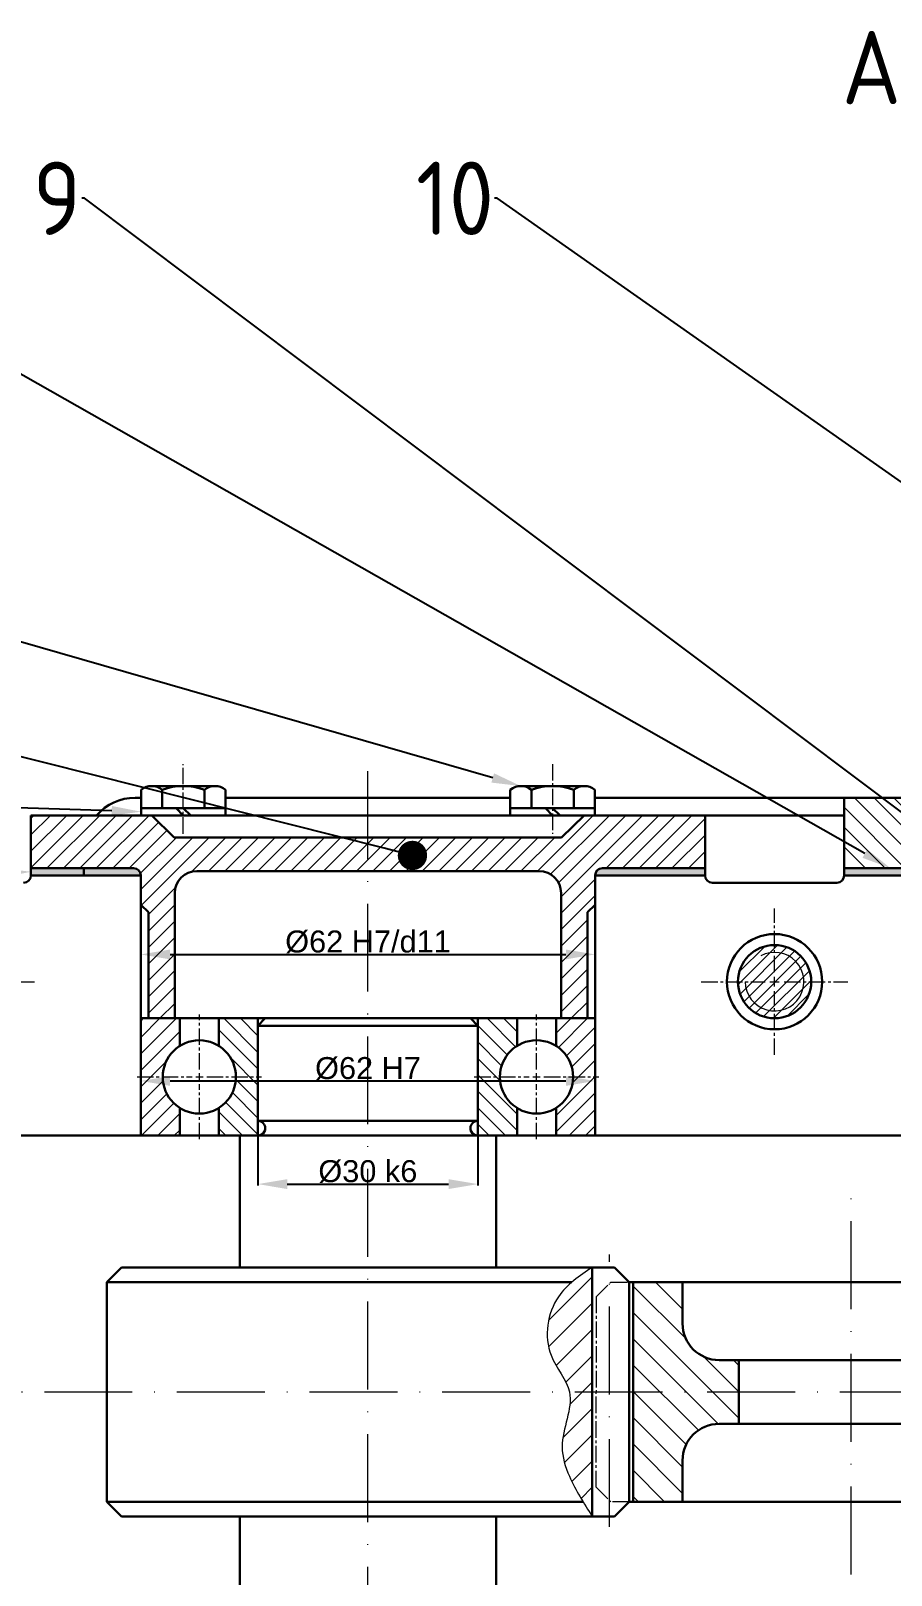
# Model space of a CAD drawing. Header units: millimetres. Extents: x -1 to 1843, y 0 to 1207.
# Drawn here: x 197.7 to 315.2, y 179.1 to 389.9 of the extents above; entities that cross this region are included whole.
import ezdxf
from ezdxf import colors
from ezdxf.entities.mleader import LeaderData, LeaderLine
from ezdxf.math import Vec2, Vec3

# ---------------------------------------------------------------- set-up
doc = ezdxf.new("R2010")
doc.units = ezdxf.units.MM
doc.linetypes.add('ACAD_ISO10W100', pattern=[18, 12, -3, 0, -3])
doc.linetypes.add('CENTER2', pattern=[1.125, 0.75, -0.125, 0.125, -0.125])
doc.layers.get('0').update_dxf_attribs({"lineweight": 30})
for name, color, linetype, lineweight in [('Axe', 7, 'ACAD_ISO10W100', 13), ('Axe mici', 7, 'CENTER2', 13), ('Hasuri', 7, 'Continuous', 13), ('Thick', 7, 'Continuous', 30), ('Thin', 7, 'Continuous', 13)]:
    doc.layers.add(name, color=color, linetype=linetype, lineweight=lineweight)
doc.styles.get("Standard").update_dxf_attribs({"font": 'isocp.shx'})
doc.dimstyles.get("Standard").update_dxf_attribs({"dimtxt": 1, "dimasz": 4, "dimexe": 0.18, "dimexo": 0.0625, "dimgap": 0.09, "dimtad": 1, "dimtoh": 1, "dimdec": 1, "dimzin": 0, "dimdsep": 46, "dimtxsty": 'Standard', "dimcen": 0.09, "dimadec": 0, "dimazin": 0, "dimtfac": 1, "dimtdec": 1, "dimtofl": 0, "dimtmove": 0, "dimatfit": 3, "dimfxl": 1, "dimtolj": 1, "dimtzin": 0, "dimarcsym": 1})
pattern_1 = [(45, (-192.2446, -426.3605), (-1.122532, 1.122532), [])]

# ---------------------------------------------------------------- blocks, each defined once
blk = doc.blocks.new('*U7')
at = {"layer": 'Hasuri', "color": 0, "linetype": 'CENTER2', "ltscale": 3, "transparency": 16777216}
for p, q in [((0, 1), (0, 8.5)), ((-8.5, 0), (-1, 0)), ((1, 0), (8.5, 0)), ((0, -8.5), (0, -1))]:
    blk.add_line(p, q, dxfattribs=at)
at = {"layer": 'Hasuri', "color": 0, "linetype": 'Continuous', "ltscale": 3, "transparency": 16777216}
for p, q in [((-0.5, 0), (0.5, 0)), ((0, -0.5), (0, 0.5))]:
    blk.add_line(p, q, dxfattribs=at)
blk = doc.blocks.new('*U8')
at = {"layer": 'Hasuri', "color": 0, "linetype": 'CENTER2', "ltscale": 3, "transparency": 16777216}
for p, q in [((0, 1), (0, 8.5)), ((-8.5, 0), (-1, 0)), ((1, 0), (8.5, 0)), ((0, -8.5), (0, -1))]:
    blk.add_line(p, q, dxfattribs=at)
at = {"layer": 'Hasuri', "color": 0, "linetype": 'Continuous', "ltscale": 3, "transparency": 16777216}
for p, q in [((-0.5, 0), (0.5, 0)), ((0, -0.5), (0, 0.5))]:
    blk.add_line(p, q, dxfattribs=at)
blk = doc.blocks.new('*U9')
at = {"layer": 'Axe', "color": 0, "linetype": 'CENTER2', "ltscale": 3, "transparency": 16777216}
for p, q in [((0, 1.3), (0, 10)), ((-10, 0), (-1.3, 0)), ((1.3, 0), (10, 0)), ((0, -10), (0, -1.3))]:
    blk.add_line(p, q, dxfattribs=at)
at = {"layer": 'Axe', "color": 0, "linetype": 'Continuous', "ltscale": 3, "transparency": 16777216}
for p, q in [((-0.65, 0), (0.65, 0)), ((0, -0.65), (0, 0.65))]:
    blk.add_line(p, q, dxfattribs=at)
blk = doc.blocks.new('*U10')
at = {"layer": 'Axe', "color": 0, "linetype": 'CENTER2', "ltscale": 3, "transparency": 16777216}
for p, q in [((0, 1.3), (0, 10)), ((-10, 0), (-1.3, 0)), ((1.3, 0), (10, 0)), ((0, -10), (0, -1.3))]:
    blk.add_line(p, q, dxfattribs=at)
at = {"layer": 'Axe', "color": 0, "linetype": 'Continuous', "ltscale": 3, "transparency": 16777216}
for p, q in [((-0.65, 0), (0.65, 0)), ((0, -0.65), (0, 0.65))]:
    blk.add_line(p, q, dxfattribs=at)
blk = doc.blocks.new('*U40')
at = {"layer": 'Axe', "color": 0, "linetype": 'CENTER2', "ltscale": 3, "transparency": 16777216}
blk.add_line((0, -4.75), (0, 4.75), dxfattribs=at)
blk = doc.blocks.new('*U41')
at = {"layer": 'Axe', "color": 0, "linetype": 'CENTER2', "ltscale": 3, "transparency": 16777216}
blk.add_line((0, 4.75), (0, -4.75), dxfattribs=at)
blk = doc.blocks.new('*D67')
at = {"layer": 'Defpoints', "color": 0, "transparency": 16777216}
for p in [(377.54, 381.62), (575.6, 381.62), (246.45, 50.14)]:
    blk.add_point(p, dxfattribs=at)
at = {"layer": 'Thin', "color": 0, "lineweight": -2, "transparency": 16777216}
for p, q in [((377.6, 381.62), (575.78, 381.62)), ((575.6, 54.14), (575.6, 377.62)), ((246.51, 50.14), (575.78, 50.14))]:
    blk.add_line(p, q, dxfattribs=at)
at = {"layer": 'Thin', "color": 0, "transparency": 16777216}
for points in [[(574.93, 377.62), (576.26, 377.62), (575.6, 381.62)], [(574.93, 54.14), (576.26, 54.14), (575.6, 50.14)]]:
    blk.add_solid(points, dxfattribs=at)
at = {"layer": 'Thin', "color": 0, "transparency": 16777216, "insert": (570.4, 215.88), "char_height": 10, "attachment_point": 5, "rotation": 90}
blk.add_mtext('\\A1;{\\fArial|b0|i0|c0|p34;331.5}', dxfattribs=at)
blk = doc.blocks.new('_Dot')
at = {"color": 0, "linetype": 'ByBlock', "lineweight": -2}
blk.add_line((-0.5, 0), (-1, 0), dxfattribs=at)
at = {"color": 0, "linetype": 'ByBlock', "const_width": 0.5}
blk.add_lwpolyline([(-0.25, 0, 1), (0.25, 0, 1)], format="xyb", close=True, dxfattribs=at)
blk = doc.blocks.new('*D75')
at = {"layer": 'Defpoints', "color": 0, "transparency": 16777216}
for p in [(274.77, 263.86), (212.74, 255.14), (274.77, 255.14)]:
    blk.add_point(p, dxfattribs=at)
at = {"layer": 'Thin', "color": 0, "lineweight": -2, "transparency": 16777216}
for p, q in [((212.74, 255.2), (212.74, 264.04)), ((216.74, 263.86), (270.77, 263.86)), ((274.77, 255.2), (274.77, 264.04))]:
    blk.add_line(p, q, dxfattribs=at)
at = {"layer": 'Thin', "color": 0, "transparency": 16777216}
for points in [[(216.74, 264.53), (216.74, 263.19), (212.74, 263.86)], [(270.77, 264.53), (270.77, 263.19), (274.77, 263.86)]]:
    blk.add_solid(points, dxfattribs=at)
at = {"layer": 'Thin', "color": 0, "transparency": 16777216, "insert": (243.76, 265.57), "char_height": 1, "attachment_point": 5}
blk.add_mtext('\\A1;{\\fArial|b0|i0|c0|p34;\\H3x;%%C62 H7/d11}', dxfattribs=at)
blk = doc.blocks.new('*D76')
at = {"layer": 'Defpoints', "color": 0, "transparency": 16777216}
for p in [(274.77, 246.59), (212.74, 239.14), (274.77, 239.14)]:
    blk.add_point(p, dxfattribs=at)
at = {"layer": 'Thin', "color": 0, "lineweight": -2, "transparency": 16777216}
for p, q in [((212.74, 239.2), (212.74, 246.77)), ((274.77, 239.2), (274.77, 246.77)), ((216.74, 246.59), (270.77, 246.59))]:
    blk.add_line(p, q, dxfattribs=at)
at = {"layer": 'Thin', "color": 0, "transparency": 16777216}
for points in [[(216.74, 247.25), (216.74, 245.92), (212.74, 246.59)], [(270.77, 247.25), (270.77, 245.92), (274.77, 246.59)]]:
    blk.add_solid(points, dxfattribs=at)
at = {"layer": 'Thin', "color": 0, "transparency": 16777216, "insert": (243.76, 248.29), "char_height": 1, "attachment_point": 5}
blk.add_mtext('\\A1;{\\fArial|b0|i0|c0|p34;\\H3x;%%C62 H7}', dxfattribs=at)
blk = doc.blocks.new('*D77')
at = {"layer": 'Defpoints', "color": 0, "transparency": 16777216}
for p in [(228.73, 239.14), (258.76, 239.14), (258.76, 232.51)]:
    blk.add_point(p, dxfattribs=at)
at = {"layer": 'Thin', "color": 0, "lineweight": -2, "transparency": 16777216}
for p, q in [((228.73, 239.08), (228.73, 232.33)), ((258.76, 239.08), (258.76, 232.33)), ((232.73, 232.51), (254.76, 232.51))]:
    blk.add_line(p, q, dxfattribs=at)
at = {"layer": 'Thin', "color": 0, "transparency": 16777216}
for points in [[(232.73, 233.18), (232.73, 231.84), (228.73, 232.51)], [(254.76, 233.18), (254.76, 231.84), (258.76, 232.51)]]:
    blk.add_solid(points, dxfattribs=at)
at = {"layer": 'Thin', "color": 0, "transparency": 16777216, "insert": (243.74, 234.22), "char_height": 1, "attachment_point": 5}
blk.add_mtext('\\A1;{\\fArial|b0|i0|c0|p34;\\H3x;%%C30 k6}', dxfattribs=at)

msp = doc.modelspace()

# ---------------------------------------------------------------- hatches: boundary and pattern name
at = {"layer": 'Hasuri', "transparency": 33554687}
h = msp.add_hatch(dxfattribs=at)
h.set_pattern_fill('ANSI31', color=256, scale=0.6, angle=90)
h.paths.add_polyline_path([(340.76, 285.24), (348.76, 285.24), (348.76, 288.24), (342.76, 288.24), (330.76, 288.24), (327.48, 285.24), (308.76, 285.24), (308.76, 275.64), (327.76, 275.64, -0.414214), (328.76, 274.64), (328.76, 270.64), (329.73, 269.61), (329.73, 257.14), (334.76, 257.16), (334.76, 275.24, -0.414214), (335.76, 276.24), (338.71, 276.24), (339.76, 277.24), (339.76, 284.24, -0.414214)])
h.paths.add_polyline_path([(220.26, 129.44), (220.26, 135.44), (219.14, 136.44), (218.41, 136.44, -0.414214), (217.41, 137.44), (217.41, 153.14), (213.77, 153.14), (213.77, 138.62), (212.77, 137.64), (212.77, 133.64, -0.414214), (211.77, 132.64), (197.76, 132.64), (197.76, 125.44), (211.19, 125.44), (214.26, 122.44), (228.76, 122.44), (228.76, 128.44), (221.26, 128.44, -0.414214)])
h.paths.add_polyline_path([(289.76, 132.64), (275.74, 132.64, -0.414214), (274.74, 133.64), (274.74, 137.64), (273.74, 138.62), (273.74, 153.14), (270.11, 153.14), (270.11, 137.44, -0.414214), (269.11, 136.44), (268.37, 136.44), (267.26, 135.44), (267.26, 129.44, -0.414214), (266.26, 128.44), (258.76, 128.44), (258.76, 122.44), (264.77, 122.44), (273.26, 122.44), (276.32, 125.44), (289.76, 125.44)])
h = msp.add_hatch(dxfattribs=at)
h.set_pattern_fill('ANSI31', color=256, scale=0.5)
h.set_pattern_definition(pattern_1)
h.paths.add_polyline_path([(289.77, 282.84), (273.26, 282.84), (270.19, 279.84), (243.76, 279.84), (243.76, 275.24), (267.12, 275.24, -0.414214), (270.12, 272.24), (270.12, 255.14), (273.71, 255.14), (273.71, 269.63), (274.75, 270.64), (274.77, 272.64), (274.77, 274.64, -0.414214), (275.77, 275.64), (277.77, 275.64), (289.77, 275.64)])
h.paths.add_polyline_path([(243.76, 279.84), (217.32, 279.84), (214.26, 282.84), (197.74, 282.84), (197.74, 275.64), (209.75, 275.64), (211.75, 275.64, -0.414214), (212.75, 274.64), (212.75, 272.64), (212.76, 270.64), (213.8, 269.63), (213.8, 255.14), (217.39, 255.14), (217.39, 272.24, -0.414214), (220.39, 275.24), (243.76, 275.24)])
h = msp.add_hatch(color=256, dxfattribs=at)
h.dxf.hatch_style = 1
h.paths.add_polyline_path([(211.75, 275.64), (209.75, 275.64), (197.74, 275.64), (197.74, 274.64), (212.75, 274.64, 0.414677)])
h.paths.add_polyline_path([(289.77, 275.64), (277.77, 275.64), (275.77, 275.64, 0.414677), (274.77, 274.64), (289.77, 274.64)])
h.paths.add_polyline_path([(327.76, 275.64), (308.76, 275.64), (308.76, 274.64), (328.76, 274.64, 0.414214)])
h.paths.add_polyline_path([(428.76, 275.64), (409.76, 275.64, 0.414214), (408.76, 274.64), (428.76, 274.64)])
h.paths.add_polyline_path([(212.77, 133.64), (197.76, 133.64), (197.76, 132.64), (211.77, 132.64, 0.414214)])
h.paths.add_polyline_path([(289.76, 133.64), (274.74, 133.64, 0.414214), (275.74, 132.64), (289.76, 132.64)])
h.paths.add_polyline_path([(328.76, 133.64), (308.76, 133.64), (308.76, 133.64), (308.76, 132.64), (327.76, 132.64, 0.414214)])
h.paths.add_polyline_path([(428.76, 133.64), (408.76, 133.64, 0.414214), (409.75, 132.64), (428.76, 132.64)])
h = msp.add_hatch(dxfattribs=at)
h.set_pattern_fill('ANSI31', color=256, scale=0.35)
h.set_pattern_definition([(45, (-192.2446, -426.3605), (-0.7857724, 0.7857724), [])])
h.paths.add_polyline_path([(183.26, 260.14, 1), (193.26, 260.14, 1)])
h.paths.add_polyline_path([(304.26, 260.14, 1), (294.26, 260.14, 1)])
h.paths.add_polyline_path([(183.26, 148.14, 1), (193.26, 148.14, 1)])
h.paths.add_polyline_path([(304.26, 148.14, 1), (294.26, 148.14, 1)])
h.paths.add_polyline_path([(433.26, 260.14, 1), (443.26, 260.14, 1)])
h.paths.add_polyline_path([(443.26, 148.14, 1), (433.26, 148.14, 1)])
h = msp.add_hatch(dxfattribs=at)
h.set_pattern_fill('ANSI31', color=256, scale=0.5)
h.set_pattern_definition(pattern_1)
h.paths.add_polyline_path([(274.77, 255.14), (269.44, 255.14), (269.44, 251.37, -0.257708), (271.77, 247.14, -0.257708), (269.44, 242.91), (269.44, 239.14), (274.77, 239.14)])
h.paths.add_polyline_path([(218.07, 255.14), (212.74, 255.14), (212.74, 239.14), (218.07, 239.14), (218.07, 242.91, -0.257708), (215.74, 247.14, -0.257708), (218.07, 251.37)])
h = msp.add_hatch(dxfattribs=at)
h.set_pattern_fill('ANSI31', color=256, scale=0.5, angle=90)
h.set_pattern_definition([(135, (-192.2446, -426.3605), (-1.122532, -1.122532), [])])
h.paths.add_polyline_path([(264.11, 251.37), (264.11, 255.14), (258.74, 255.14), (258.74, 254.13), (258.75, 241.14), (258.76, 239.14), (264.11, 239.14), (264.11, 242.91, -0.257708), (261.77, 247.14, -0.257708)])
h.paths.add_polyline_path([(228.74, 255.14), (223.4, 255.14), (223.4, 251.37, -0.257708), (225.74, 247.14, -0.257708), (223.4, 242.91), (223.4, 239.14), (228.73, 239.14)])
h = msp.add_hatch(dxfattribs=at)
h.set_pattern_fill('ANSI31', color=256, scale=0.8, angle=90)
h.set_pattern_definition([(135, (-192.2446, -426.3605), (-1.796051, -1.796051), [])])
h.paths.add_polyline_path([(346.26, 229.14), (334.76, 229.14), (332.76, 227.14), (332.76, 219.14), (332.76, 213.49, -0.414214), (327.76, 208.49), (325.08, 208.49), (325.08, 204.14), (346.26, 204.14)])
h.paths.add_polyline_path([(294.38, 208.49), (291.7, 208.49, -0.414214), (286.7, 213.49), (286.7, 219.14), (279.95, 219.14), (279.95, 204.14), (294.38, 204.14)])
h.paths.add_polyline_path([(291.7, 199.79), (294.38, 199.79), (294.38, 204.14), (279.95, 204.14), (279.95, 189.14), (286.7, 189.14), (286.7, 194.79, -0.414214)])
h.paths.add_polyline_path([(346.26, 204.14), (325.08, 204.14), (325.08, 199.79), (327.76, 199.79, -0.414214), (332.76, 194.79), (332.76, 189.14), (332.76, 181.14), (334.76, 179.14), (346.26, 179.14)])
h.paths.add_polyline_path([(409.76, 199.79), (412.43, 199.79), (412.43, 204.14), (391.26, 204.14), (391.26, 179.14), (402.76, 179.14), (404.76, 181.14), (404.76, 189.14), (404.76, 194.79, -0.414214)])
h.paths.add_polyline_path([(457.56, 219.14), (450.81, 219.14), (450.81, 213.49, -0.414214), (445.81, 208.49), (443.13, 208.49), (443.13, 204.14), (457.56, 204.14)])
h.paths.add_polyline_path([(457.56, 204.14), (443.13, 204.14), (443.13, 199.79), (445.81, 199.79, -0.414214), (450.81, 194.79), (450.81, 189.14), (457.56, 189.14)])
h = msp.add_hatch(dxfattribs=at)
h.set_pattern_fill('ANSI31', color=256, scale=0.8)
h.set_pattern_definition([(45, (-192.2446, -426.3605), (-1.796051, 1.796051), [])])
edge = h.paths.add_edge_path()
edge.add_spline(control_points=[(274.37, 221.14), (273.41, 220.5), (272.46, 219.87), (271.6, 219.14)], knot_values=[0, 0, 0, 0, 3.371167, 3.371167, 3.371167, 3.371167], degree=3, periodic=0)
edge.add_spline(control_points=[(271.6, 219.14), (270.9, 218.55), (268.41, 215.98), (267.39, 209.52), (270.9, 205.84), (271.26, 204.14)], knot_values=[3.371167, 3.371167, 3.371167, 3.371167, 6.107983, 14.170241, 19.760411, 19.760411, 19.760411, 19.760411], degree=3, periodic=0)
edge.add_line((271.26, 204.14), (274.37, 204.14))
edge.add_line((274.37, 204.14), (274.37, 221.14))
edge = h.paths.add_edge_path()
edge.add_line((274.37, 204.14), (271.26, 204.14))
edge.add_spline(control_points=[(271.26, 204.14), (271.74, 201.84), (269.45, 197.73), (271.12, 192.62), (272.43, 190.27), (273.12, 189.14)], knot_values=[19.760411, 19.760411, 19.760411, 19.760411, 27.326784, 31.449889, 35.408079, 35.408079, 35.408079, 35.408079], degree=3, periodic=0)
edge.add_spline(control_points=[(273.12, 189.14), (273.53, 188.47), (273.95, 187.8), (274.37, 187.14)], knot_values=[35.408079, 35.408079, 35.408079, 35.408079, 37.771238, 37.771238, 37.771238, 37.771238], degree=3, periodic=0)
edge.add_line((274.37, 187.14), (274.37, 204.14))
at = {"layer": 'Thin', "transparency": 33554687}
h = msp.add_hatch(dxfattribs=at)
h.set_pattern_fill('ANSI31', color=256, scale=0.35)
h.paths.add_polyline_path([(492.58, 229.39), (492.58, 230.39, 0.414214), (487.58, 225.39), (488.58, 225.39, 2.414214)])
h.paths.add_polyline_path([(492.58, 230.39), (492.58, 229.39, -0.414214), (496.58, 225.39), (497.58, 225.39, 0.414214)])
h.paths.add_polyline_path([(497.58, 225.39), (496.58, 225.39, -0.414214), (492.58, 221.39), (492.58, 220.39, 0.414214)])
h.paths.add_polyline_path([(488.58, 225.39), (487.58, 225.39, 0.414214), (492.58, 220.39), (492.58, 221.39, -0.414214)])
h.paths.add_polyline_path([(492.79, 186.89), (492.79, 187.89, 0.414214), (487.79, 182.89), (488.79, 182.89, 2.414214)])
h.paths.add_polyline_path([(492.79, 187.89), (492.79, 186.89, -0.414214), (496.79, 182.89), (497.79, 182.89, 0.414214)])
h.paths.add_polyline_path([(497.79, 182.89), (496.79, 182.89, -0.414214), (492.79, 178.89), (492.79, 177.89, 0.414214)])
h.paths.add_polyline_path([(488.79, 182.89), (487.79, 182.89, 0.414214), (492.79, 177.89), (492.79, 178.89, -0.414214)])
h.paths.add_polyline_path([(160.12, 230.39, 0.414214), (155.12, 225.39), (156.12, 225.39, 2.414214), (160.12, 229.39)])
h.paths.add_polyline_path([(160.12, 230.39), (160.12, 229.39, -0.414214), (164.12, 225.39), (165.12, 225.39, 0.414214)])
h.paths.add_polyline_path([(165.12, 225.39), (164.12, 225.39, -0.414214), (160.12, 221.39), (160.12, 220.39, 0.414214)])
h.paths.add_polyline_path([(156.12, 225.39), (155.12, 225.39, 0.414214), (160.12, 220.39), (160.12, 221.39, -0.414214)])
h.paths.add_polyline_path([(160.36, 187.89, 0.414214), (155.36, 182.89), (156.36, 182.89, 2.414214), (160.36, 186.89)])
h.paths.add_polyline_path([(160.36, 187.89), (160.36, 186.89, -0.414214), (164.36, 182.89), (165.36, 182.89, 0.414214)])
h.paths.add_polyline_path([(165.36, 182.89), (164.36, 182.89, -0.414214), (160.36, 178.89), (160.36, 177.89, 0.414214)])
h.paths.add_polyline_path([(156.36, 182.89), (155.36, 182.89, 0.414214), (160.36, 177.89), (160.36, 178.89, -0.414214)])
h = msp.add_hatch(dxfattribs=at)
h.set_pattern_fill('ANSI31', color=256, scale=0.22)
h.paths.add_polyline_path([(496.79, 195.14, 1), (488.79, 195.14, 1)])
h.paths.add_polyline_path([(164.12, 213.14, 1), (156.12, 213.14, 1)])

# ---------------------------------------------------------------- linework, layer by layer
at = {"layer": 'Axe'}
for p, q in [((243.76, 41.58), (243.76, 290.85)), ((309.73, 179.24), (309.73, 233.05)), ((276.71, 185.71), (276.71, 222.92)), ((109.08, 204.14), (533.2, 204.14))]:
    msp.add_line(p, q, dxfattribs=at)
at = {"layer": 'Axe mici', "ltscale": 3}
for p, q in [((274.93, 217.14), (276.93, 219.14)), ((274.93, 217.14), (274.93, 204.14)), ((276.93, 219.14), (279.39, 219.14)), ((274.93, 191.14), (274.93, 204.14)), ((274.93, 191.14), (276.93, 189.14)), ((279.39, 189.14), (276.93, 189.14))]:
    msp.add_line(p, q, dxfattribs=at)
at = {"layer": 'Thick'}
for p, q in [((214.22, 286.84), (218.55, 286.84)), ((218.55, 286.84), (222.88, 286.84)), ((268.96, 286.84), (264.63, 286.84)), ((273.29, 286.84), (268.96, 286.84)), ((211.98, 285.24), (212.78, 285.24)), ((212.78, 286.34), (212.78, 283.84)), ((212.78, 283.84), (212.78, 286.34)), ((215.67, 286.34), (215.67, 283.84)), ((221.44, 286.34), (221.44, 283.84)), ((224.33, 286.34), (224.33, 283.84)), ((224.33, 285.24), (263.18, 285.24)), ((263.18, 286.34), (263.18, 283.84)), ((266.07, 286.34), (266.07, 283.84)), ((271.84, 286.34), (271.84, 283.84)), ((274.73, 286.34), (274.73, 283.84)), ((274.73, 283.84), (274.73, 286.34)), ((274.73, 285.24), (308.76, 285.24)), ((308.76, 275.64), (308.76, 285.24)), ((308.76, 285.24), (327.48, 285.24)), ((197.74, 275.64), (197.74, 282.84)), ((197.74, 282.84), (243.76, 282.84)), ((212.78, 283.84), (224.33, 283.84)), ((212.78, 283.84), (212.78, 282.84)), ((214.26, 282.84), (217.32, 279.84)), ((218.55, 282.84), (217.57, 283.84)), ((218.55, 283.84), (219.58, 282.84)), ((224.33, 283.84), (224.33, 282.84)), ((289.77, 282.84), (243.76, 282.84)), ((263.18, 283.84), (274.73, 283.84)), ((263.18, 283.84), (263.18, 282.84)), ((268.96, 282.84), (267.98, 283.84)), ((268.96, 283.84), (269.98, 282.84)), ((273.26, 282.84), (270.19, 279.84)), ((274.73, 283.84), (274.73, 282.84)), ((289.77, 275.64), (289.77, 282.84)), ((289.77, 282.84), (308.76, 282.84)), ((217.32, 279.84), (243.76, 279.84)), ((270.19, 279.84), (243.76, 279.84)), ((209.75, 275.64), (197.74, 275.64)), ((197.74, 275.64), (197.74, 274.64)), ((197.74, 274.64), (197.74, 274.64)), ((197.74, 274.64), (212.75, 274.64)), ((204.98, 275.64), (204.98, 274.64)), ((209.75, 275.64), (211.75, 275.64)), ((212.75, 272.64), (212.75, 274.64)), ((220.39, 275.24), (243.76, 275.24)), ((267.12, 275.24), (243.76, 275.24)), ((274.77, 272.64), (274.77, 274.64)), ((289.77, 274.64), (274.77, 274.64)), ((275.77, 275.64), (277.77, 275.64)), ((277.77, 275.64), (289.77, 275.64)), ((289.77, 275.64), (289.77, 274.64)), ((327.76, 275.64), (308.76, 275.64)), ((308.76, 275.64), (308.76, 274.64)), ((308.76, 274.64), (328.76, 274.64)), ((212.75, 272.64), (212.76, 270.64)), ((217.39, 255.14), (217.39, 272.24)), ((270.12, 255.14), (270.12, 272.24)), ((274.77, 272.64), (274.75, 270.64)), ((290.77, 273.64), (307.76, 273.64)), ((212.76, 270.64), (212.74, 255.14)), ((212.76, 270.64), (213.8, 269.63)), ((274.75, 270.64), (273.71, 269.63)), ((274.75, 270.64), (274.75, 255.14)), ((213.8, 269.63), (213.8, 255.14)), ((273.71, 269.63), (273.71, 255.14)), ((212.74, 255.14), (212.74, 239.14)), ((229.77, 255.14), (212.74, 255.14)), ((243.74, 255.14), (217.39, 255.14)), ((218.07, 255.14), (218.07, 251.37)), ((223.4, 255.14), (223.4, 251.37)), ((228.74, 255.14), (228.73, 239.14)), ((229.74, 255.14), (228.74, 254.13)), ((229.74, 255.14), (243.74, 255.14)), ((257.74, 255.14), (243.74, 255.14)), ((243.77, 255.14), (274.77, 255.14)), ((257.74, 255.14), (258.74, 254.13)), ((257.74, 255.14), (274.77, 255.14)), ((258.74, 254.13), (258.74, 255.14)), ((264.11, 255.14), (264.11, 251.37)), ((269.44, 255.14), (269.44, 251.37)), ((274.77, 255.14), (274.77, 239.14)), ((228.74, 254.13), (243.74, 254.13)), ((258.74, 254.13), (243.74, 254.13)), ((258.74, 254.13), (258.75, 241.14)), ((218.07, 242.91), (218.07, 239.14)), ((223.4, 242.91), (223.4, 239.14)), ((264.11, 242.91), (264.11, 239.14)), ((269.44, 242.91), (269.44, 239.14)), ((228.74, 241.14), (243.74, 241.14)), ((258.75, 241.14), (243.74, 241.14)), ((258.75, 241.14), (258.76, 239.14)), ((193.12, 239.14), (212.74, 239.14)), ((212.74, 239.14), (229.74, 239.14)), ((212.74, 239.14), (229.74, 239.14)), ((226.24, 239.14), (243.74, 239.14)), ((226.26, 221.14), (226.26, 239.14)), ((243.74, 239.14), (228.74, 239.14)), ((261.24, 239.14), (243.74, 239.14)), ((243.74, 239.14), (258.74, 239.14)), ((274.77, 239.14), (257.77, 239.14)), ((261.26, 221.14), (261.24, 239.14)), ((274.77, 239.14), (328.76, 239.14)), ((210.12, 221.14), (208.12, 219.14)), ((243.76, 221.14), (210.12, 221.14)), ((243.76, 221.14), (277.39, 221.14)), ((274.37, 221.14), (274.37, 187.14)), ((277.39, 221.14), (279.39, 219.14)), ((208.12, 219.14), (208.12, 189.14)), ((213.14, 219.14), (208.12, 219.14)), ((213.14, 219.14), (271.6, 219.14)), ((279.39, 219.14), (279.39, 189.14)), ((332.76, 219.14), (279.39, 219.14)), ((279.95, 204.14), (279.95, 219.14)), ((286.7, 219.14), (286.7, 213.49)), ((294.38, 208.49), (291.7, 208.49)), ((294.38, 204.14), (294.38, 208.49)), ((294.38, 208.49), (325.08, 208.49)), ((279.95, 204.14), (279.95, 189.14)), ((294.38, 204.14), (294.38, 199.79)), ((294.38, 199.79), (291.7, 199.79)), ((294.38, 199.79), (325.08, 199.79)), ((286.7, 194.79), (286.7, 189.14)), ((210.12, 187.14), (208.12, 189.14)), ((213.14, 189.14), (208.12, 189.14)), ((213.14, 189.14), (273.12, 189.14)), ((277.39, 187.14), (279.39, 189.14)), ((332.76, 189.14), (279.39, 189.14)), ((210.12, 187.14), (243.76, 187.14)), ((243.76, 187.14), (226.26, 187.14)), ((226.26, 187.14), (226.27, 169.14)), ((277.39, 187.14), (243.76, 187.14)), ((261.26, 187.14), (261.27, 169.14))]:
    msp.add_line(p, q, dxfattribs=at)
for centre, radius in [((299.26, 260.14), 6.5), ((299.26, 260.14), 5), ((220.74, 247.14), 5), ((266.77, 247.14), 5)]:
    msp.add_circle(centre, radius, dxfattribs=at)
for centre, radius, start, end in [((214.22, 284.51), 2.33, 51.7868, 128.2132), ((218.55, 278.26), 8.58, 70.3471, 109.6529), ((222.88, 284.51), 2.33, 51.7868, 128.2132), ((264.63, 284.51), 2.33, 51.7868, 128.2132), ((268.96, 278.26), 8.58, 70.3471, 109.6529), ((273.29, 284.51), 2.33, 51.7868, 128.2132), ((211.98, 278.24), 7, 90, 138.9177), ((196.75, 274.64), 0.998, 270, 0), ((211.75, 274.64), 0.998, 0, 90), ((220.39, 272.24), 3, 90, 180), ((267.12, 272.24), 3, 0, 90), ((275.77, 274.64), 0.998, 90, 180), ((290.77, 274.64), 0.998, 180, 270), ((307.76, 274.64), 0.998, 270, 360), ((209.75, 272.64), 3, 0.09721265404061764, 0.09721265421323315), ((228.74, 240.14), 1, 269.3179, 90), ((258.74, 240.14), 1, 90, 270.6821), ((291.7, 213.49), 5, 180, 270), ((291.7, 194.79), 5, 90, 180)]:
    msp.add_arc(centre, radius, start, end, dxfattribs=at)
at = {"layer": 'Thin'}
msp.add_arc((299.26, 260.14), 4, 180, 118.3066, dxfattribs=at)
msp.add_spline([(274.37, 221.14), (269.76, 217.14), (268.76, 209.14), (271.26, 204.14), (270.26, 196.64), (271.26, 192.64), (274.37, 187.14)], degree=3, dxfattribs=at)

# ---------------------------------------------------------------- block references
at = {"layer": 'Axe', "linetype": 'CENTER2', "ltscale": 3}
for name, p in [('*U40', (218.55, 285.09)), ('*U41', (268.96, 285.09)), ('*U9', (188.26, 260.14)), ('*U10', (299.26, 260.14))]:
    msp.add_blockref(name, p, dxfattribs=at)
at = {"layer": 'Hasuri', "linetype": 'CENTER2', "ltscale": 3}
for name, p in [('*U8', (220.74, 247.14)), ('*U7', (266.77, 247.14))]:
    msp.add_blockref(name, p, dxfattribs=at)

# ---------------------------------------------------------------- texts
at = {"layer": 'Thick', "insert": (308.45, 389.92), "char_height": 10, "attachment_point": 1}
msp.add_mtext_dynamic_manual_height_columns('A-A', width=35.412, gutter_width=1, heights=[0], dxfattribs=at)

# ---------------------------------------------------------------- dimensions: what is measured, and where the dimension line sits
at = {"layer": 'Thin'}
dim = msp.add_linear_dim(base=(575.6, 381.62), p1=(246.45, 50.14), p2=(377.54, 381.62), angle=90, text='{\\fArial|b0|i0|c0|p34;331.5}', dimstyle='Standard', override={"dimtxt": 10}, dxfattribs=at)
dim.commit()
dim.dimension.update_dxf_attribs({"geometry": '*D67', "text_midpoint": (570.4, 215.88)})
for base, p1, p2, text, picture, middle in [((274.77, 263.86), (212.74, 255.14), (274.77, 255.14), '{\\fArial|b0|i0|c0|p34;\\H3x;%%C62 H7/d11}', '*D75', (243.76, 265.57)), ((274.77, 246.59), (212.74, 239.14), (274.77, 239.14), '{\\fArial|b0|i0|c0|p34;\\H3x;%%C62 H7}', '*D76', (243.76, 248.29)), ((258.76, 232.51), (228.73, 239.14), (258.76, 239.14), '{\\fArial|b0|i0|c0|p34;\\H3x;%%C30 k6}', '*D77', (243.74, 234.22))]:
    dim = msp.add_linear_dim(base=base, p1=p1, p2=p2, text=text, dimstyle='Standard', dxfattribs=at)
    dim.commit()
    dim.dimension.update_dxf_attribs({"geometry": picture, "text_midpoint": middle})

# ---------------------------------------------------------------- leaders
at = {"layer": 'Hasuri'}
ml = msp.add_multileader_mtext('Standard', dxfattribs=at)
ml.set_content('8', color=256)
ml.set_leader_properties()
ml.build(insert=Vec2(0, 0))
ml.multileader.update_dxf_attribs({"dogleg_length": 0.36})
ctx = ml.context
ctx.base_point, ctx.char_height, ctx.landing_gap_size, ctx.plane_origin = Vec3(149.54, 367.07), 10, 0.09, Vec3(315.07, 275.64)
ctx.text_align_type = 2
notes = []
notes.append((ctx, [(0, (1, 1, 0), (154.08, 367.07), (-1, 0), 0.36, [(0, [(315.07, 275.64)], 0, [])])]))
ctx.mtext.insert, ctx.mtext.alignment, ctx.mtext.flow_direction = Vec3(153.63, 372.07), 3, 5
ml = msp.add_multileader_mtext('Standard', dxfattribs=at)
ml.set_content('9', color=256)
ml.set_leader_properties()
ml.set_arrow_properties(name='DOT')
ml.build(insert=Vec2(0, 0))
ml.multileader.update_dxf_attribs({"dogleg_length": 0.36})
ctx = ml.context
ctx.base_point, ctx.char_height, ctx.landing_gap_size, ctx.plane_origin = Vec3(199.44, 367.07), 10, 0.09, Vec3(320.88, 280.07)
ctx.text_align_type = 2
notes.append((ctx, [(0, (1, 1, 0), (205.08, 367.07), (-1, 0), 0.36, [(0, [(320.88, 280.07)], 0, [])])]))
ctx.mtext.insert, ctx.mtext.alignment, ctx.mtext.flow_direction = Vec3(204.63, 372.07), 3, 5
ml = msp.add_multileader_mtext('Standard', dxfattribs=at)
ml.set_content('10', color=256)
ml.set_leader_properties()
ml.set_arrow_properties(name='DOT')
ml.build(insert=Vec2(0, 0))
ml.multileader.update_dxf_attribs({"dogleg_length": 0.36})
ctx = ml.context
ctx.base_point, ctx.char_height, ctx.landing_gap_size, ctx.plane_origin = Vec3(251.86, 367.07), 10, 0.09, Vec3(358.78, 339.77)
ctx.text_align_type = 2
notes.append((ctx, [(0, (1, 1, 0), (261.41, 367.07), (-1, 0), 0.36, [(0, [(358.78, 298.67)], 0, [])])]))
ctx.mtext.insert, ctx.mtext.alignment, ctx.mtext.flow_direction = Vec3(260.96, 372.07), 3, 5
ml = msp.add_multileader_mtext('Standard', dxfattribs=at)
ml.set_content('7', color=256)
ml.set_leader_properties()
ml.build(insert=Vec2(0, 0))
ml.multileader.update_dxf_attribs({"dogleg_length": 0.36})
ctx = ml.context
ctx.base_point, ctx.char_height, ctx.landing_gap_size, ctx.plane_origin = Vec3(84.91, 337.27), 10, 0.09, Vec3(264.63, 286.84)
ctx.text_align_type = 2
notes.append((ctx, [(0, (1, 1, 0), (89.45, 337.27), (-1, 0), 0.36, [(0, [(264.63, 286.84)], 0, [])])]))
ctx.mtext.insert, ctx.mtext.alignment, ctx.mtext.flow_direction = Vec3(89, 342.27), 3, 5
ml = msp.add_multileader_mtext('Standard', dxfattribs=at)
ml.set_content('6', color=256)
ml.set_leader_properties()
ml.set_arrow_properties(name='DOT')
ml.build(insert=Vec2(0, 0))
ml.multileader.update_dxf_attribs({"dogleg_length": 0.36})
ctx = ml.context
ctx.base_point, ctx.char_height, ctx.landing_gap_size, ctx.plane_origin = Vec3(84.27, 317.62), 10, 0.09, Vec3(249.83, 277.37)
ctx.text_align_type = 2
notes.append((ctx, [(0, (1, 1, 0), (89.9, 317.62), (-1, 0), 0.36, [(0, [(249.83, 277.37)], 0, [])])]))
ctx.mtext.insert, ctx.mtext.alignment, ctx.mtext.flow_direction = Vec3(89.45, 322.62), 3, 5
ml = msp.add_multileader_mtext('Standard', dxfattribs=at)
ml.set_content('5', color=256)
ml.set_leader_properties()
ml.build(insert=Vec2(0, 0))
ml.multileader.update_dxf_attribs({"dogleg_length": 0.36})
ctx = ml.context
ctx.base_point, ctx.char_height, ctx.landing_gap_size, ctx.plane_origin = Vec3(84.95, 287.12), 10, 0.09, Vec3(212.78, 283.34)
ctx.text_align_type = 2
notes.append((ctx, [(0, (1, 1, 0), (89.9, 287.12), (-1, 0), 0.36, [(0, [(212.78, 283.34)], 0, [])])]))
ctx.mtext.insert, ctx.mtext.alignment, ctx.mtext.flow_direction = Vec3(89.45, 292.12), 3, 5
ml = msp.add_multileader_mtext('Standard', dxfattribs=at)
ml.set_content('4', color=256)
ml.set_leader_properties()
ml.build(insert=Vec2(0, 0))
ml.multileader.update_dxf_attribs({"dogleg_length": 0.36})
ctx = ml.context
ctx.base_point, ctx.char_height, ctx.landing_gap_size, ctx.plane_origin = Vec3(84.36, 271.04), 10, 0.09, Vec3(197.74, 275.14)
ctx.text_align_type = 2
notes.append((ctx, [(0, (1, 1, 0), (89.9, 271.04), (-1, 0), 0.36, [(0, [(197.74, 275.14)], 0, [])])]))
ctx.mtext.insert, ctx.mtext.alignment, ctx.mtext.flow_direction = Vec3(89.45, 276.04), 3, 5
for ctx, leaders in notes:
    for number, flags, end, landing, length, lines in leaders:
        leader = LeaderData()
        leader.index, (leader.has_last_leader_line, leader.has_dogleg_vector, leader.attachment_direction) = number, flags
        leader.last_leader_point, leader.dogleg_vector, leader.dogleg_length = Vec3(end), Vec3(landing), length
        for number, points, colour, breaks in lines:
            line = LeaderLine()
            line.index, line.vertices, line.color, line.breaks = number, Vec3.list(points), colors.encode_raw_color(colour), breaks
            leader.lines.append(line)
        ctx.leaders.append(leader)

doc.saveas('drawing.dxf')
